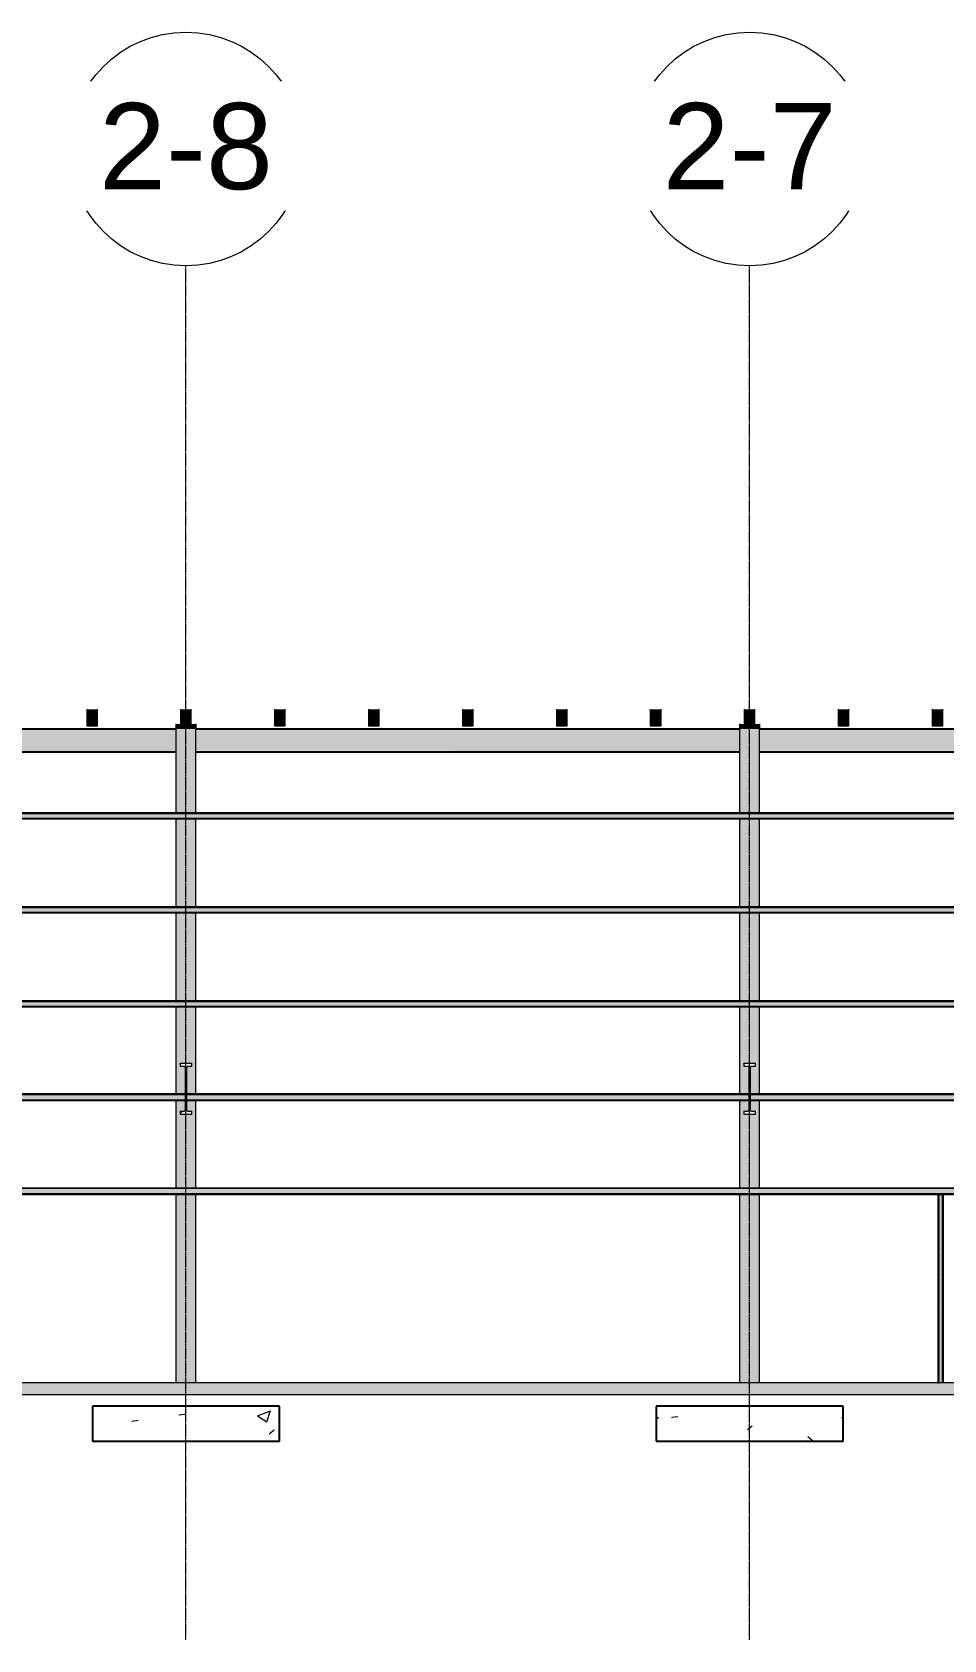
# Model space of a CAD drawing. Header units: inches. Extents: x 21954 to 47768, y -132 to 769.
# Drawn here: x 24165 to 24633, y -132 to 694 of the extents above; entities that cross this region are included whole.
import ezdxf

# ---------------------------------------------------------------- set-up
doc = ezdxf.new("R2010")
doc.units = ezdxf.units.IN
doc.header["$MEASUREMENT"] = 0
doc.linetypes.add('Grid Line 1_2_', pattern=[0.875, 0.5, -0.125, 0.125, -0.125])
doc.linetypes.add('Hidden 1_8_', pattern=[0.1875, 0.125, -0.0625])
for name, color, linetype, lineweight in [('C-BLDG-PADS', 91, 'Continuous', 9), ('S-BEAM', 12, 'Continuous', 9), ('S-COLS', 52, 'Continuous', 9), ('S-FNDN', 32, 'Continuous', 9), ('S-GRID', 1, 'Continuous', 9), ('S-GRID-IDEN', 1, 'Continuous', 9)]:
    doc.layers.add(name, color=color, linetype=linetype, lineweight=lineweight)
doc.styles.add('Arial', font='arial.ttf', dxfattribs={"height": 44.258982})
pattern_1 = [(50, (25858.65, 92.95), (68.8574, -6.024), [7.2, -79.2]), (355, (25858.65, 92.95), (-13.3201, 72.2107), [5.76, -63.36]), (100.451, (25864.39, 92.446), (55.5375, 66.1862), [6.119, -67.31]), (46.184, (25858.65, 112.15), (102.455, -15.8907), [10.8, -118.8]), (96.636, (25867.19, 110.82), (89.7274, 93.5155), [9.179, -100.964]), (351.184, (25858.65, 112.15), (89.7283, 93.515), [8.64, -95.04]), (21, (25868.25, 107.35), (57.3035, -38.6515), [7.2, -79.2]), (326, (25868.25, 107.35), (23.3584, 69.6146), [5.76, -63.36]), (71.451, (25873.025, 104.13), (80.6619, 30.9626), [6.119, -67.31]), (37.5, (25858.65, 92.948), (1.16763, 31.95777), [3.168, -59.424, 3.168, -61.152, -63.6]), (37.5, (25858.65, 92.948), (1.16763, 31.95777), [-126.912, 3.168, -60.432]), (7.5, (25858.65, 92.948), (25.2549, 37.86335), [3.168, -33.504, 3.168, -57.984, -24.24]), (7.5, (25858.65, 92.948), (25.2549, 37.86335), [-97.824, 3.168, -21.072]), (327.5, (25837.242, 92.948), (51.24736, -2.1653), [3.168, -20.832, 3.168, -71.712, -99.36]), (327.5, (25837.242, 92.948), (51.24736, -2.1653), [-98.88, 3.168, -96.192]), (317.5, (25827.64, 92.95), (55.98627, 9.61), [3.168, -28.032, 3.168, -46.56, -70.56]), (317.5, (25827.64, 92.95), (55.98627, 9.61), [-80.928, 3.168, -67.392])]
pattern_2 = [(45, (25858.65, 92.948), (-23.7588, 23.7588), []), (45, (25858.65, 128.948), (-23.7588, 23.7588), [])]

# ---------------------------------------------------------------- blocks, each defined once
blk = doc.blocks.new('Struct_Sports Complex_2015_rvt-1-Structural - Elevation - South - Fieldhouse')
at = {"layer": 'S-FNDN'}
h = blk.add_hatch(dxfattribs=at)
h.set_pattern_fill('FP_2', color=256, style=0, pattern_type=2)
h.set_pattern_definition(pattern_1)
h.paths.add_polyline_path([(24291.89, -30), (24291.89, -12), (24195.89, -12), (24195.89, -30)], flags=0)
h = blk.add_hatch(dxfattribs=at)
h.set_pattern_fill('FP_2', color=256, style=0, pattern_type=2)
h.set_pattern_definition(pattern_1)
h.paths.add_polyline_path([(24581.39, -30), (24581.39, -12), (24485.39, -12), (24485.39, -30)], flags=0)
at = {"layer": 'S-FNDN', "color": 7, "lineweight": 25}
for p, q in [((24291.89, -12), (24195.89, -12)), ((24195.89, -12), (24195.89, -30)), ((24291.89, -30), (24291.89, -12)), ((24581.39, -12), (24485.39, -12)), ((24485.39, -12), (24485.39, -30)), ((24581.39, -30), (24581.39, -12)), ((24195.89, -30), (24291.89, -30)), ((24485.39, -30), (24581.39, -30))]:
    blk.add_line(p, q, dxfattribs=at)
blk = doc.blocks.new('W-Wide Flange - 8_ WIDE-V4-Structural - Elevation - South - Fieldhouse')
at = {"layer": 'S-BEAM'}
for points in [[(24246.89, 164.09), (24246.89, 164.26), (24240.89, 164.26), (24240.89, 164.09)], [(24242.63, 139.43), (24242.63, 139.62), (24240.89, 139.62), (24240.89, 139.43), (24241.01, 139.43)], [(24242.82, 139.45), (24242.82, 139.65), (24242.64, 139.62), (24242.75, 139.52)], [(24244.96, 139.45), (24245.14, 139.62), (24244.93, 139.65), (24244.95, 139.52)], [(24245.16, 139.43), (24246.89, 139.45), (24246.89, 139.62), (24245.16, 139.62), (24245.16, 139.45)]]:
    blk.add_hatch(color=256, dxfattribs=at).paths.add_polyline_path(points, flags=0)
h = blk.add_hatch(dxfattribs=at)
h.set_pattern_fill('FP_1', color=256, style=0, pattern_type=2)
h.set_pattern_definition(pattern_2)
h.paths.add_polyline_path([(24240.89, 138.07), (24246.89, 138.07), (24246.89, 139.43), (24244.77, 139.52), (24244.46, 139.76), (24244.29, 140.12), (24244.27, 140.32), (24244.35, 162.22), (24244.6, 162.53), (24244.96, 162.71), (24245.16, 162.73), (24246.89, 162.73), (24246.89, 164.09), (24240.89, 164.09), (24240.89, 162.73), (24243.01, 162.64), (24243.32, 162.39), (24243.49, 162.04), (24243.52, 161.84), (24243.43, 139.93), (24243.18, 139.62), (24242.82, 139.45), (24242.63, 139.43), (24240.89, 139.43)], flags=0)
for p, q in [((24240.89, 164.26), (24246.89, 164.26)), ((24240.89, 164.09), (24240.89, 164.26)), ((24246.89, 164.09), (24246.89, 164.26)), ((24240.89, 139.64), (24240.89, 139.43)), ((24246.89, 139.43), (24246.89, 139.64))]:
    blk.add_line(p, q, dxfattribs=at)
at = {"layer": 'S-BEAM', "lineweight": 15}
for p, q in [((24246.89, 164.09), (24240.89, 164.09)), ((24240.89, 164.09), (24240.89, 162.73)), ((24240.89, 162.73), (24242.63, 162.73)), ((24243.52, 161.84), (24243.52, 140.32)), ((24244.27, 140.32), (24244.27, 161.84)), ((24245.16, 162.73), (24246.89, 162.73)), ((24246.89, 162.73), (24246.89, 164.09)), ((24242.63, 139.43), (24240.89, 139.43)), ((24240.89, 139.43), (24240.89, 138.07)), ((24240.89, 138.07), (24246.89, 138.07)), ((24246.89, 139.43), (24245.16, 139.43)), ((24246.89, 138.07), (24246.89, 139.43))]:
    blk.add_line(p, q, dxfattribs=at)
at = {"layer": 'S-BEAM', "lineweight": 15, "flags": 128}
for points in [[(24242.63, 162.73), (24242.82, 162.71), (24243.01, 162.64), (24243.18, 162.53), (24243.32, 162.39), (24243.43, 162.22), (24243.49, 162.04), (24243.52, 161.84)], [(24244.27, 161.84), (24244.29, 162.04), (24244.35, 162.22), (24244.46, 162.39), (24244.6, 162.53), (24244.77, 162.64), (24244.96, 162.71), (24245.16, 162.73)], [(24243.52, 140.32), (24243.49, 140.12), (24243.43, 139.93), (24243.32, 139.76), (24243.18, 139.62), (24243.01, 139.52), (24242.82, 139.45), (24242.63, 139.43)], [(24245.16, 139.43), (24244.96, 139.45), (24244.77, 139.52), (24244.6, 139.62), (24244.46, 139.76), (24244.35, 139.93), (24244.29, 140.12), (24244.27, 140.32)]]:
    blk.add_lwpolyline(points, dxfattribs=at)
blk = doc.blocks.new('W-Wide Flange - 8_ WIDE-V5-Structural - Elevation - South - Fieldhouse')
at = {"layer": 'S-BEAM'}
for points in [[(24536.39, 164.09), (24536.39, 164.26), (24530.39, 164.26), (24530.39, 164.09), (24532.31, 164.09)], [(24532.13, 139.43), (24532.13, 139.62), (24530.39, 139.62), (24530.39, 139.43), (24530.51, 139.43)], [(24532.32, 139.45), (24532.31, 139.64), (24532.14, 139.62), (24532.31, 139.47)], [(24534.46, 139.45), (24534.64, 139.62), (24534.43, 139.65), (24534.45, 139.52)], [(24534.66, 139.43), (24536.39, 139.45), (24536.39, 139.62), (24534.66, 139.62), (24534.66, 139.45)]]:
    blk.add_hatch(color=256, dxfattribs=at).paths.add_polyline_path(points, flags=0)
h = blk.add_hatch(dxfattribs=at)
h.set_pattern_fill('FP_1', color=256, style=0, pattern_type=2)
h.set_pattern_definition(pattern_2)
h.paths.add_polyline_path([(24532.31, 138.07), (24536.39, 138.07), (24536.39, 139.43), (24534.27, 139.52), (24533.96, 139.76), (24533.79, 140.12), (24533.77, 140.32), (24533.85, 162.22), (24534.1, 162.53), (24534.46, 162.71), (24534.66, 162.73), (24536.39, 162.73), (24536.39, 164.09), (24530.39, 164.09), (24530.39, 162.73), (24532.51, 162.64), (24532.82, 162.39), (24532.99, 162.04), (24533.02, 161.84), (24532.93, 139.93), (24532.68, 139.62), (24532.31, 139.45), (24532.13, 139.43), (24530.39, 139.43), (24530.39, 138.07)], flags=0)
for p, q in [((24530.39, 164.26), (24536.39, 164.26)), ((24530.39, 164.09), (24530.39, 164.26)), ((24536.39, 164.09), (24536.39, 164.26)), ((24530.39, 139.64), (24530.39, 139.43)), ((24536.39, 139.43), (24536.39, 139.64))]:
    blk.add_line(p, q, dxfattribs=at)
at = {"layer": 'S-BEAM', "lineweight": 15}
for p, q in [((24536.39, 164.09), (24530.39, 164.09)), ((24530.39, 164.09), (24530.39, 162.73)), ((24530.39, 162.73), (24532.13, 162.73)), ((24533.02, 161.84), (24533.02, 140.32)), ((24533.77, 140.32), (24533.77, 161.84)), ((24534.66, 162.73), (24536.39, 162.73)), ((24536.39, 162.73), (24536.39, 164.09)), ((24532.13, 139.43), (24530.39, 139.43)), ((24530.39, 139.43), (24530.39, 138.07)), ((24530.39, 138.07), (24536.39, 138.07)), ((24536.39, 139.43), (24534.66, 139.43)), ((24536.39, 138.07), (24536.39, 139.43))]:
    blk.add_line(p, q, dxfattribs=at)
at = {"layer": 'S-BEAM', "lineweight": 15, "flags": 128}
for points in [[(24532.13, 162.73), (24532.32, 162.71), (24532.51, 162.64), (24532.68, 162.53), (24532.82, 162.39), (24532.93, 162.22), (24532.99, 162.04), (24533.02, 161.84)], [(24533.77, 161.84), (24533.79, 162.04), (24533.85, 162.22), (24533.96, 162.39), (24534.1, 162.53), (24534.27, 162.64), (24534.46, 162.71), (24534.66, 162.73)], [(24533.02, 140.32), (24532.99, 140.12), (24532.93, 139.93), (24532.82, 139.76), (24532.68, 139.62), (24532.51, 139.52), (24532.32, 139.45), (24532.13, 139.43)], [(24534.66, 139.43), (24534.46, 139.45), (24534.27, 139.52), (24534.1, 139.62), (24533.96, 139.76), (24533.85, 139.93), (24533.79, 140.12), (24533.77, 140.32)]]:
    blk.add_lwpolyline(points, dxfattribs=at)
blk = doc.blocks.new('Girt_C - 10_D-1180340-Structural - Elevation - South - Fieldhouse')
at = {"layer": 'S-BEAM'}
for points in [[(25738.63, 97.05), (25738.63, 99.87), (22781.39, 99.87), (22781.39, 97.05), (25672.81, 97.05)], [(25672.81, 96.6), (25738.63, 96.6), (25738.63, 97.05), (22781.39, 97.05), (22781.39, 96.6), (22797.5, 96.6), (22795.88, 96.88), (22795.88, 97), (22798.64, 97), (22798.64, 96.6), (24630.02, 96.6), (24630.02, 97), (24632.85, 96.96), (24632.58, 96.79), (24631.15, 96.6), (24844.5, 96.6), (24842.88, 96.88), (24842.88, 97), (24845.64, 97), (24845.64, 96.6), (24919.52, 96.6), (24919.52, 97), (24922.35, 96.96), (24922.08, 96.79), (24920.65, 96.6), (25159.77, 96.6), (25159.77, 97), (25162.6, 96.96), (25162.33, 96.79), (25160.9, 96.6), (25482.13, 96.6), (25480.5, 96.88), (25480.5, 97), (25483.27, 97), (25483.27, 96.6), (25561.77, 96.6), (25561.77, 97), (25564.6, 96.96), (25564.33, 96.79), (25562.9, 96.6), (25564.42, 96.6)]]:
    blk.add_hatch(color=256, dxfattribs=at).paths.add_polyline_path(points, flags=0)
at = {"layer": 'S-BEAM', "lineweight": 15}
for p, q in [((25738.63, 100.05), (22781.39, 100.05)), ((22781.39, 99.95), (25738.63, 99.95))]:
    blk.add_line(p, q, dxfattribs=at)
at = {"layer": 'S-BEAM'}
for p, q in [((25738.63, 99.87), (22781.39, 99.87)), ((25738.63, 97.05), (22781.39, 97.05)), ((24630.02, 96.6), (22798.64, 96.6)), ((24630.02, 96.52), (22798.64, 96.52)), ((24844.5, 96.6), (24631.15, 96.6)), ((24844.06, 96.52), (24631.59, 96.52))]:
    blk.add_line(p, q, dxfattribs=at)
blk = doc.blocks.new('W-Wide Flange - W12X19-1114859-Structural - Elevation - South - Fieldhouse')
at = {"layer": 'S-BEAM'}
h = blk.add_hatch(color=256, dxfattribs=at)
h.paths.add_polyline_path([(24538.39, 335.8), (24817.89, 335.8), (24817.89, 336.15), (24538.39, 336.13)], flags=0)
h.paths.add_polyline_path([(22799.89, 335.8), (23080.89, 335.8), (23080.89, 336.15), (22799.89, 336.15)], flags=0)
h.paths.add_polyline_path([(26261.39, 335.8), (26261.39, 336.15), (25985.89, 336.13), (25985.89, 335.8), (26260.34, 335.8)], flags=0)
h.paths.add_polyline_path([(24290.38, 335.8), (24528.39, 335.8), (24528.39, 336.15), (24248.89, 336.13), (24248.89, 335.8)], flags=0)
h.paths.add_polyline_path([(25975.89, 335.8), (25975.89, 336.15), (25696.39, 336.13), (25696.39, 335.8), (25949.29, 335.8)], flags=0)
h.paths.add_polyline_path([(23090.89, 335.8), (23370.39, 335.8), (23370.39, 336.15), (23090.89, 336.13)], flags=0)
h.paths.add_polyline_path([(24238.89, 335.8), (24238.89, 336.15), (23959.39, 336.13), (23959.39, 335.8), (24152.14, 335.8)], flags=0)
h.paths.add_polyline_path([(25686.39, 335.8), (25686.39, 336.15), (25406.89, 336.13), (25406.89, 335.8), (25672.81, 335.8)], flags=0)
h.paths.add_polyline_path([(23380.39, 335.8), (23659.89, 335.8), (23659.89, 336.15), (23380.39, 336.13)], flags=0)
h.paths.add_polyline_path([(25396.89, 335.8), (25396.89, 336.15), (25117.39, 336.13), (25117.39, 335.8), (25396.32, 335.8)], flags=0)
h.paths.add_polyline_path([(23669.89, 335.8), (23949.39, 335.8), (23949.39, 336.15), (23669.89, 336.13)], flags=0)
h.paths.add_polyline_path([(24827.89, 335.8), (25107.39, 335.8), (25107.39, 336.15), (24827.89, 336.13)], flags=0)
h = blk.add_hatch(color=256, dxfattribs=at)
h.paths.add_polyline_path([(22799.89, 335.28), (23080.89, 335.28), (23080.89, 335.8), (22799.89, 335.73), (22799.89, 335.41)], flags=0)
h.paths.add_polyline_path([(24538.39, 335.28), (24817.89, 335.33), (24817.89, 335.8), (24538.39, 335.73), (24538.39, 335.34)], flags=0)
h.paths.add_polyline_path([(24528.39, 335.28), (24528.39, 335.8), (24248.89, 335.7), (24248.89, 335.28), (24428.62, 335.28)], flags=0)
h.paths.add_polyline_path([(25696.39, 335.28), (25975.89, 335.29), (25975.89, 335.8), (25696.39, 335.73), (25696.39, 335.3)], flags=0)
h.paths.add_polyline_path([(26260.34, 335.28), (26261.39, 335.28), (26261.39, 335.8), (25985.89, 335.73), (25985.89, 335.28), (26225.78, 335.28)], flags=0)
h.paths.add_polyline_path([(23090.89, 335.28), (23370.39, 335.28), (23370.39, 335.8), (23090.89, 335.72), (23090.89, 335.4)], flags=0)
h.paths.add_polyline_path([(25686.39, 335.28), (25686.39, 335.8), (25406.89, 335.73), (25406.89, 335.28), (25672.81, 335.28)], flags=0)
h.paths.add_polyline_path([(24827.89, 335.28), (25107.39, 335.32), (25107.39, 335.8), (24827.89, 335.73), (24827.89, 335.33)], flags=0)
h.paths.add_polyline_path([(24238.89, 335.28), (24238.89, 335.8), (23959.39, 335.7), (23959.39, 335.28), (24152.14, 335.28)], flags=0)
h.paths.add_polyline_path([(25117.39, 335.28), (25396.89, 335.31), (25396.89, 335.8), (25117.39, 335.73), (25117.39, 335.32)], flags=0)
h.paths.add_polyline_path([(23460.93, 335.28), (23659.89, 335.38), (23659.89, 335.8), (23380.39, 335.72), (23380.39, 335.28)], flags=0)
h.paths.add_polyline_path([(23949.39, 335.28), (23949.39, 335.8), (23669.89, 335.71), (23669.89, 335.28), (23875.65, 335.28)], flags=0)
h = blk.add_hatch(color=256, dxfattribs=at)
h.paths.add_polyline_path([(26261.39, 324.83), (26261.39, 335.28), (25985.89, 335.28), (25985.89, 324.83), (26260.34, 324.83)], flags=0)
h.paths.add_polyline_path([(22804.27, 324.83), (23080.89, 324.83), (23080.89, 335.28), (22799.89, 335.28), (22799.89, 324.83)], flags=0)
h.paths.add_polyline_path([(25975.89, 324.83), (25975.89, 335.28), (25696.39, 335.28), (25696.39, 324.83), (25949.29, 324.83)], flags=0)
h.paths.add_polyline_path([(23090.89, 324.83), (23370.39, 324.83), (23370.39, 335.28), (23090.89, 335.28)], flags=0)
h.paths.add_polyline_path([(25686.39, 324.83), (25686.39, 335.28), (25406.89, 335.28), (25406.89, 324.83), (25672.81, 324.83)], flags=0)
h.paths.add_polyline_path([(23380.39, 324.83), (23659.89, 324.83), (23659.89, 335.28), (23380.39, 335.28)], flags=0)
h.paths.add_polyline_path([(25396.89, 324.83), (25396.89, 335.28), (25117.39, 335.28), (25117.39, 324.83), (25396.32, 324.83)], flags=0)
h.paths.add_polyline_path([(23669.89, 324.83), (23949.39, 324.83), (23949.39, 335.28), (23669.89, 335.28)], flags=0)
h.paths.add_polyline_path([(23959.39, 324.83), (24238.89, 324.83), (24238.89, 335.28), (23959.39, 335.28)], flags=0)
h.paths.add_polyline_path([(25107.39, 324.83), (25107.39, 335.28), (24827.89, 335.28), (24827.89, 324.83), (24981.59, 324.83)], flags=0)
h.paths.add_polyline_path([(24248.89, 324.83), (24528.39, 324.83), (24528.39, 335.28), (24248.89, 335.28)], flags=0)
h.paths.add_polyline_path([(24817.89, 324.83), (24817.89, 335.28), (24538.39, 335.28), (24538.39, 324.83), (24705.11, 324.83)], flags=0)
h = blk.add_hatch(color=256, dxfattribs=at)
h.paths.add_polyline_path([(24290.38, 324.3), (24528.39, 324.37), (24528.39, 324.83), (24248.89, 324.77), (24248.89, 324.3)], flags=0)
h.paths.add_polyline_path([(26260.34, 324.3), (26261.39, 324.37), (26261.39, 324.83), (25985.89, 324.83), (25985.89, 324.3), (26225.78, 324.3)], flags=0)
h.paths.add_polyline_path([(24238.89, 324.3), (24238.89, 324.83), (23959.39, 324.78), (23959.39, 324.3), (24152.14, 324.3)], flags=0)
h.paths.add_polyline_path([(24538.39, 324.3), (24817.89, 324.41), (24817.89, 324.83), (24538.39, 324.76), (24538.39, 324.31)], flags=0)
h.paths.add_polyline_path([(22799.89, 324.3), (23080.89, 324.37), (23080.89, 324.83), (22799.89, 324.83), (22799.89, 324.32)], flags=0)
h.paths.add_polyline_path([(25975.89, 324.3), (25975.89, 324.83), (25696.39, 324.83), (25696.39, 324.3), (25949.29, 324.3)], flags=0)
h.paths.add_polyline_path([(23949.39, 324.3), (23949.39, 324.83), (23669.89, 324.79), (23669.89, 324.3), (23875.65, 324.3)], flags=0)
h.paths.add_polyline_path([(24827.89, 324.3), (25107.39, 324.4), (25107.39, 324.83), (24827.89, 324.75), (24827.89, 324.31)], flags=0)
h.paths.add_polyline_path([(23659.89, 324.3), (23659.89, 324.83), (23380.39, 324.8), (23380.39, 324.3), (23599.17, 324.3)], flags=0)
h.paths.add_polyline_path([(25117.39, 324.3), (25396.89, 324.39), (25396.89, 324.83), (25117.39, 324.74), (25117.39, 324.31)], flags=0)
h.paths.add_polyline_path([(23184.44, 324.3), (23370.39, 324.37), (23370.39, 324.83), (23090.89, 324.81), (23090.89, 324.3)], flags=0)
h.paths.add_polyline_path([(25406.89, 324.3), (25686.39, 324.39), (25686.39, 324.83), (25406.89, 324.72), (25406.89, 324.31)], flags=0)
h = blk.add_hatch(color=256, dxfattribs=at)
h.paths.add_polyline_path([(26261.39, 323.95), (26261.39, 324.3), (25985.89, 324.3), (25985.89, 323.95), (26260.34, 323.95)], flags=0)
h.paths.add_polyline_path([(22799.89, 323.95), (23080.89, 323.95), (23080.89, 324.3), (22799.89, 324.3)], flags=0)
h.paths.add_polyline_path([(25975.89, 323.95), (25975.89, 324.3), (25696.39, 324.3), (25696.39, 323.95), (25949.29, 323.95)], flags=0)
h.paths.add_polyline_path([(23090.89, 323.95), (23370.39, 323.95), (23370.39, 324.3), (23090.89, 324.3)], flags=0)
h.paths.add_polyline_path([(25686.39, 323.95), (25686.39, 324.3), (25406.89, 324.3), (25406.89, 323.95), (25672.81, 323.95)], flags=0)
h.paths.add_polyline_path([(23380.39, 323.95), (23659.89, 323.95), (23659.89, 324.3), (23380.39, 324.3)], flags=0)
h.paths.add_polyline_path([(25396.89, 323.95), (25396.89, 324.3), (25117.39, 324.3), (25117.39, 323.95), (25396.32, 323.95)], flags=0)
h.paths.add_polyline_path([(23669.89, 323.95), (23949.39, 323.95), (23949.39, 324.3), (23669.89, 324.3)], flags=0)
h.paths.add_polyline_path([(25107.39, 323.95), (25107.39, 324.3), (24827.89, 324.3), (24827.89, 323.95), (24981.59, 323.95)], flags=0)
h.paths.add_polyline_path([(23959.39, 323.95), (24238.89, 323.95), (24238.89, 324.3), (23959.39, 324.3)], flags=0)
h.paths.add_polyline_path([(24817.89, 323.95), (24817.89, 324.3), (24538.39, 324.3), (24538.39, 323.95), (24705.11, 323.95)], flags=0)
h.paths.add_polyline_path([(24248.89, 323.95), (24528.39, 323.95), (24528.39, 324.3), (24248.89, 324.3)], flags=0)
for p, q in [((23959.39, 336.15), (24238.89, 336.15)), ((23959.39, 335.8), (24238.89, 335.8)), ((24248.89, 336.15), (24528.39, 336.15)), ((24248.89, 335.8), (24528.39, 335.8)), ((24538.39, 336.15), (24817.89, 336.15)), ((24538.39, 335.8), (24817.89, 335.8)), ((23959.39, 324.3), (24238.89, 324.3)), ((23959.39, 323.95), (24238.89, 323.95)), ((24248.89, 324.3), (24528.39, 324.3)), ((24248.89, 323.95), (24528.39, 323.95)), ((24538.39, 324.3), (24817.89, 324.3)), ((24538.39, 323.95), (24817.89, 323.95))]:
    blk.add_line(p, q, dxfattribs=at)
blk = doc.blocks.new('columns and girder2 - one-V17-Structural - Elevation - South - Fieldhouse')
at = {"layer": 'S-BEAM'}
h = blk.add_hatch(color=256, dxfattribs=at)
h.paths.add_polyline_path([(24538.39, 337.64), (24538.39, 338.44), (24536.14, 338.44), (24536.14, 337.64)], flags=0)
h.paths.add_polyline_path([(24530.64, 337.64), (24530.64, 338.44), (24528.39, 338.44), (24528.39, 337.64)], flags=0)
blk.add_hatch(color=256, dxfattribs=at).paths.add_polyline_path([(24538.39, 336.13), (24538.39, 337.64), (24536.14, 337.64), (24536.14, 337.44), (24530.64, 337.44), (24530.64, 337.64), (24528.39, 337.64), (24528.39, 336.13), (24536.14, 336.13)], flags=0)
h = blk.add_hatch(color=256, dxfattribs=at)
h.paths.add_polyline_path([(24538.39, 0), (24538.39, 96.52), (24528.39, 96.52), (24528.39, 0)], flags=0)
h.paths.add_polyline_path([(24528.39, 100.05), (24538.39, 100.05), (24538.39, 144.95), (24533.77, 144.95), (24533.85, 139.93), (24534.1, 139.62), (24534.46, 139.45), (24534.66, 139.52), (24534.66, 139.62), (24536.39, 139.62), (24536.39, 138.07), (24530.39, 138.07), (24530.39, 139.62), (24532.13, 139.62), (24532.13, 139.43), (24532.51, 139.52), (24532.87, 139.84), (24532.99, 140.12), (24533.02, 140.32), (24532.99, 144.95), (24528.39, 144.95), (24528.39, 132.71)], flags=0)
h.paths.add_polyline_path([(24532.32, 139.45), (24532.14, 139.62), (24532.35, 139.6), (24532.33, 139.52)], flags=0)
h.paths.add_polyline_path([(24534.46, 139.45), (24534.46, 139.65), (24534.63, 139.62), (24534.53, 139.52)], flags=0)
h.paths.add_polyline_path([(24528.39, 148.48), (24533.02, 148.48), (24532.93, 162.22), (24532.68, 162.53), (24532.31, 162.71), (24532.13, 162.73), (24530.39, 162.73), (24530.39, 164.26), (24536.39, 164.26), (24536.39, 162.73), (24534.27, 162.64), (24533.96, 162.39), (24533.79, 162.04), (24533.77, 161.84), (24533.77, 148.48), (24538.39, 148.48), (24538.39, 193.2), (24528.39, 193.2), (24528.39, 162.71)], flags=0)
h.paths.add_polyline_path([(24538.39, 196.23), (24538.39, 241.45), (24528.39, 241.45), (24528.39, 196.23)], flags=0)
h.paths.add_polyline_path([(24538.39, 244.48), (24538.39, 289.7), (24528.39, 289.7), (24528.39, 244.48)], flags=0)
h.paths.add_polyline_path([(24538.39, 292.73), (24538.39, 336.13), (24528.39, 336.13), (24528.39, 292.73)], flags=0)
for p, q in [((24528.39, 337.64), (24528.39, 338.44)), ((24528.39, 336.13), (24528.39, 337.64)), ((24530.64, 337.64), (24528.39, 337.64)), ((24528.39, 292.73), (24528.39, 336.13)), ((24538.39, 336.13), (24528.39, 336.13)), ((24538.39, 336.13), (24528.39, 336.13)), ((24538.39, 337.64), (24536.14, 337.64)), ((24538.39, 338.44), (24538.39, 337.64)), ((24538.39, 337.64), (24538.39, 336.13)), ((24538.39, 292.73), (24538.39, 336.13)), ((24528.39, 244.48), (24528.39, 289.7)), ((24538.39, 244.48), (24538.39, 289.7)), ((24528.39, 196.23), (24528.39, 241.45)), ((24538.39, 196.23), (24538.39, 241.45)), ((24528.39, 148.48), (24528.39, 193.2)), ((24538.39, 148.48), (24538.39, 193.2)), ((24528.39, 100.05), (24528.39, 144.95)), ((24538.39, 100.05), (24538.39, 144.95)), ((24528.39, 0), (24528.39, 96.52)), ((24538.39, 0), (24538.39, 96.52))]:
    blk.add_line(p, q, dxfattribs=at)
blk = doc.blocks.new('Girt_Z - 10_D-1179800-Structural - Elevation - South - Fieldhouse')
at = {"layer": 'S-BEAM'}
h = blk.add_hatch(color=256, dxfattribs=at)
h.paths.add_polyline_path([(24428.62, 195.7), (26271.39, 195.75), (26271.86, 196.15), (22790.92, 196.15), (22791.39, 195.7), (24290.38, 195.7)], flags=0)
h.paths.add_polyline_path([(22790.75, 195.7), (22791.22, 195.75), (22790.75, 196.15), (22781.39, 196.15), (22781.39, 195.7)], flags=0)
h.paths.add_polyline_path([(26271.96, 195.7), (26272.89, 195.7), (26272.89, 196.15), (26271.96, 196.09), (26271.5, 195.7)], flags=0)
h = blk.add_hatch(color=256, dxfattribs=at)
h.paths.add_polyline_path([(26271.5, 193.38), (26272.89, 193.38), (26272.89, 195.7), (26271.5, 195.7), (26271.5, 193.38)], flags=0)
h.paths.add_polyline_path([(22781.39, 193.38), (26271.39, 193.38), (26271.39, 195.7), (22791.39, 195.7), (22791.28, 195.7), (22781.39, 195.7)], flags=0)
for p, q in [((26272.89, 196.23), (22781.39, 196.23)), ((26272.89, 193.38), (22781.39, 193.38)), ((26271.86, 196.15), (22790.92, 196.15)), ((26271.39, 195.7), (22791.39, 195.7))]:
    blk.add_line(p, q, dxfattribs=at)
at = {"layer": 'S-BEAM', "lineweight": 15}
for p, q in [((26272.89, 193.3), (22781.39, 193.3)), ((22781.39, 193.2), (26272.89, 193.2))]:
    blk.add_line(p, q, dxfattribs=at)
blk = doc.blocks.new('Girt_Z - 10_D-V21-Structural - Elevation - South - Fieldhouse')
at = {"layer": 'S-BEAM'}
h = blk.add_hatch(color=256, dxfattribs=at)
h.paths.add_polyline_path([(24428.62, 243.95), (26271.39, 244), (26271.86, 244.4), (22790.92, 244.4), (22791.39, 243.95), (24290.38, 243.95)], flags=0)
h.paths.add_polyline_path([(22781.39, 243.95), (22791.22, 244), (22790.75, 244.4), (22781.39, 244.4)], flags=0)
h.paths.add_polyline_path([(26271.96, 243.95), (26272.89, 243.95), (26272.89, 244.4), (26271.96, 244.34), (26271.5, 243.95)], flags=0)
h = blk.add_hatch(color=256, dxfattribs=at)
h.paths.add_polyline_path([(26271.5, 241.63), (26272.89, 241.63), (26272.89, 243.95), (26271.5, 243.95), (26271.5, 241.63)], flags=0)
h.paths.add_polyline_path([(22791.28, 241.63), (22791.28, 243.95), (22781.39, 243.95), (22781.39, 241.63), (22790.82, 241.63)], flags=0)
h.paths.add_polyline_path([(24428.62, 241.63), (26271.39, 241.63), (26271.39, 243.95), (22791.39, 243.95), (22791.39, 241.63), (24290.38, 241.63)], flags=0)
for p, q in [((26272.89, 244.48), (22781.39, 244.48)), ((26272.89, 241.63), (22781.39, 241.63)), ((26271.86, 244.4), (22790.92, 244.4)), ((26271.39, 243.95), (22791.39, 243.95))]:
    blk.add_line(p, q, dxfattribs=at)
at = {"layer": 'S-BEAM', "lineweight": 15}
for p, q in [((26272.89, 241.55), (22781.39, 241.55)), ((22781.39, 241.45), (26272.89, 241.45))]:
    blk.add_line(p, q, dxfattribs=at)
blk = doc.blocks.new('Girt_Z - 10_D-1179799-Structural - Elevation - South - Fieldhouse')
at = {"layer": 'S-BEAM'}
for points in [[(26225.78, 292.2), (26270.89, 292.2), (26270.89, 292.65), (22781.39, 292.65), (22781.39, 292.2), (26087.53, 292.2)], [(26225.78, 289.88), (26270.89, 289.88), (26270.89, 292.2), (22781.39, 292.2), (22781.39, 289.88), (26087.53, 289.88)]]:
    blk.add_hatch(color=256, dxfattribs=at).paths.add_polyline_path(points, flags=0)
for p, q in [((26270.89, 292.73), (22781.39, 292.73)), ((26270.89, 292.65), (22781.39, 292.65)), ((26270.89, 292.2), (22781.39, 292.2)), ((26270.89, 289.88), (22781.39, 289.88))]:
    blk.add_line(p, q, dxfattribs=at)
at = {"layer": 'S-BEAM', "lineweight": 15}
for p, q in [((26270.89, 289.8), (22781.39, 289.8)), ((22781.39, 289.7), (26270.89, 289.7))]:
    blk.add_line(p, q, dxfattribs=at)
blk = doc.blocks.new('Girt_C - 10_D-1179802-Structural - Elevation - South - Fieldhouse')
at = {"layer": 'S-BEAM'}
h = blk.add_hatch(color=256, dxfattribs=at)
h.paths.add_polyline_path([(26260.34, 147.95), (26266.39, 147.95), (26266.39, 148.4), (25981.27, 148.4), (25981.27, 147.95), (26225.78, 147.95)], flags=0)
h.paths.add_polyline_path([(22781.5, 147.95), (22791.28, 147.95), (22790.75, 148.4), (22781.96, 148.34)], flags=0)
h.paths.add_polyline_path([(22791.39, 147.95), (22802.02, 147.95), (22802.02, 148.4), (22790.92, 148.4), (22791.39, 148)], flags=0)
h.paths.add_polyline_path([(22802.77, 147.95), (23085.52, 147.95), (23085.52, 148.4), (22802.77, 148.4)], flags=0)
h.paths.add_polyline_path([(25980.52, 147.95), (25980.52, 148.4), (25691.77, 148.4), (25691.77, 147.95), (25949.29, 147.95)], flags=0)
h.paths.add_polyline_path([(25691.02, 147.95), (25691.02, 148.4), (25402.27, 148.4), (25402.27, 147.95), (25672.81, 147.95)], flags=0)
h.paths.add_polyline_path([(23086.27, 147.95), (23375.02, 147.95), (23375.02, 148.4), (23086.27, 148.4)], flags=0)
h.paths.add_polyline_path([(25401.52, 147.95), (25401.52, 148.4), (25112.77, 148.4), (25112.77, 147.95), (25396.32, 147.95)], flags=0)
h.paths.add_polyline_path([(23375.77, 147.95), (23664.52, 147.95), (23664.52, 148.4), (23375.77, 148.4)], flags=0)
h.paths.add_polyline_path([(25112.02, 147.95), (25112.02, 148.4), (24823.27, 148.4), (24823.27, 147.95), (25085.28, 147.95)], flags=0)
h.paths.add_polyline_path([(23665.27, 147.95), (23954.02, 147.95), (23954.02, 148.4), (23665.27, 148.4)], flags=0)
h.paths.add_polyline_path([(24822.52, 147.95), (24822.52, 148.4), (24533.77, 148.4), (24533.77, 147.95), (24808.79, 147.95)], flags=0)
h.paths.add_polyline_path([(23954.77, 147.95), (24243.52, 147.95), (24243.52, 148.4), (23954.77, 148.4)], flags=0)
h.paths.add_polyline_path([(24533.02, 147.95), (24533.02, 148.4), (24244.27, 148.4), (24244.27, 147.95), (24532.31, 147.95)], flags=0)
h.paths.add_polyline_path([(22781.39, 148), (22781.86, 148.4), (22781.39, 148.4)], flags=0)
h = blk.add_hatch(color=256, dxfattribs=at)
h.paths.add_polyline_path([(26260.34, 145.13), (26266.39, 145.13), (26266.39, 147.95), (25981.27, 147.95), (25981.27, 145.13), (26225.78, 145.13)], flags=0)
h.paths.add_polyline_path([(24533.02, 145.13), (24533.02, 147.95), (24244.27, 147.95), (24244.27, 145.13), (24532.31, 145.13)], flags=0)
h.paths.add_polyline_path([(24533.77, 145.13), (24822.52, 145.13), (24822.52, 147.95), (24533.77, 147.95)], flags=0)
h.paths.add_polyline_path([(24823.27, 145.13), (25112.02, 145.13), (25112.02, 147.95), (24823.27, 147.95)], flags=0)
h.paths.add_polyline_path([(25980.52, 145.13), (25980.52, 147.95), (25691.77, 147.95), (25691.77, 145.13), (25949.29, 145.13)], flags=0)
h.paths.add_polyline_path([(25112.77, 145.13), (25401.52, 145.13), (25401.52, 147.95), (25112.77, 147.95)], flags=0)
h.paths.add_polyline_path([(25691.02, 145.13), (25691.02, 147.95), (25402.27, 147.95), (25402.27, 145.13), (25672.81, 145.13)], flags=0)
h.paths.add_polyline_path([(23115.32, 145.13), (23375.02, 145.13), (23375.02, 147.95), (23086.27, 147.95), (23086.27, 145.13)], flags=0)
h.paths.add_polyline_path([(23085.52, 145.13), (23085.52, 147.95), (22802.77, 147.95), (22802.77, 145.13), (23080.76, 145.13)], flags=0)
h.paths.add_polyline_path([(23375.77, 145.13), (23664.52, 145.13), (23664.52, 147.95), (23375.77, 147.95)], flags=0)
h.paths.add_polyline_path([(22791.39, 145.13), (22802.02, 145.13), (22802.02, 147.95), (22791.39, 147.95), (22791.28, 145.13)], flags=0)
h.paths.add_polyline_path([(22791.28, 145.13), (22791.28, 147.95), (22781.5, 147.95), (22781.5, 145.13), (22790.82, 145.13)], flags=0)
h.paths.add_polyline_path([(23665.27, 145.13), (23954.02, 145.13), (23954.02, 147.95), (23665.27, 147.95)], flags=0)
h.paths.add_polyline_path([(23954.77, 145.13), (24243.52, 145.13), (24243.52, 147.95), (23954.77, 147.95)], flags=0)
h = blk.add_hatch(color=256, dxfattribs=at)
h.paths.add_polyline_path([(24533.02, 148.4), (24533.02, 148.48), (24532.31, 148.4)], flags=0)
h.paths.add_polyline_path([(25980.52, 148.4), (25980.52, 148.48), (25949.29, 148.4)], flags=0)
h.paths.add_polyline_path([(25691.02, 148.4), (25691.02, 148.48), (25672.81, 148.4)], flags=0)
h.paths.add_polyline_path([(23085.52, 148.4), (23085.52, 148.48), (23080.76, 148.4)], flags=0)
h.paths.add_polyline_path([(22790.75, 148.4), (22790.75, 148.48), (22786.99, 148.4)], flags=0)
h = blk.add_hatch(color=256, dxfattribs=at)
h.paths.add_polyline_path([(25980.52, 145.05), (25980.52, 145.13), (25949.29, 145.05)], flags=0)
h.paths.add_polyline_path([(24533.02, 145.05), (24533.02, 145.13), (24532.31, 145.05)], flags=0)
h.paths.add_polyline_path([(24243.52, 145.05), (24243.52, 145.13), (24221.26, 145.05)], flags=0)
at = {"layer": 'S-BEAM', "lineweight": 15}
for p, q in [((26266.39, 145.05), (22781.39, 145.05)), ((22781.39, 144.95), (26266.39, 144.95))]:
    blk.add_line(p, q, dxfattribs=at)
at = {"layer": 'S-BEAM'}
for p, q in [((24243.52, 148.48), (23954.77, 148.48)), ((24243.52, 148.4), (23954.77, 148.4)), ((24243.52, 147.95), (23954.77, 147.95)), ((24243.52, 145.13), (23954.77, 145.13)), ((24533.02, 148.48), (24244.27, 148.48)), ((24533.02, 148.4), (24244.27, 148.4)), ((24533.02, 147.95), (24244.27, 147.95)), ((24533.02, 145.13), (24244.27, 145.13)), ((24822.52, 148.48), (24533.77, 148.48)), ((24822.52, 148.4), (24533.77, 148.4)), ((24822.52, 147.95), (24533.77, 147.95)), ((24822.52, 145.13), (24533.77, 145.13))]:
    blk.add_line(p, q, dxfattribs=at)
blk = doc.blocks.new('Dimension Lumber - 5_5 x 7_5 Glulam-1168851-Structural - Elevation - South - Fieldhouse')
at = {"layer": 'S-BEAM'}
for points in [[(26273.14, 344.95), (26273.14, 345.95), (26267.64, 345.95), (26267.64, 344.95)], [(26273.14, 337.44), (26273.14, 344.95), (26267.64, 344.95), (26267.64, 337.44)]]:
    blk.add_hatch(color=256, dxfattribs=at).paths.add_polyline_path(points, flags=0)
for p, q in [((26267.64, 345.95), (26267.64, 344.95)), ((26273.14, 344.95), (26273.14, 345.95))]:
    blk.add_line(p, q, dxfattribs=at)
at = {"layer": 'S-BEAM', "lineweight": 15}
for p, q in [((26273.14, 344.95), (26267.64, 344.95)), ((26267.64, 344.95), (26267.64, 337.44)), ((26273.14, 337.44), (26273.14, 344.95)), ((26267.64, 337.44), (26273.14, 337.44))]:
    blk.add_line(p, q, dxfattribs=at)
blk = doc.blocks.new('C-Channel-Column - C10X25-1159180-Structural - Elevation - South - Fieldhouse')
at = {"layer": 'S-COLS', "linetype": 'Hidden 1_8_'}
blk.add_line((25562.29, 97), (25562.29, 0), dxfattribs=at)
blk = doc.blocks.new('Grid - Grid Head - Circle-14747-Structural - Elevation - South - Fieldhouse')
at = {"layer": 'S-GRID-IDEN'}
blk.add_circle((23085.89, 633.76), 60, dxfattribs=at)

msp = doc.modelspace()

# ---------------------------------------------------------------- hatches: boundary and pattern name
at = {"layer": 'C-BLDG-PADS'}
h = msp.add_hatch(dxfattribs=at)
h.set_pattern_fill('FP_2', color=256, style=0, pattern_type=2)
h.set_pattern_definition(pattern_1)
h.paths.add_polyline_path([(26087.53, -6), (26273.39, -6), (26273.39, 0), (22066.14, 0), (22066.14, -6), (25811.05, -6)], flags=0)
at = {"layer": 'S-COLS'}
h = msp.add_hatch(dxfattribs=at)
h.set_pattern_fill('FP_1', color=256, style=0, pattern_type=2)
h.set_pattern_definition(pattern_2)
h.paths.add_polyline_path([(24630.54, 0), (24630.54, 97), (24630.02, 97), (24630.02, 0)], flags=0)
at = {"layer": 'S-COLS', "lineweight": 5}
msp.add_hatch(color=256, dxfattribs=at).paths.add_polyline_path([(24632.47, 0), (24632.47, 96.52), (24631.15, 96.6), (24632.47, 96.78), (24632.47, 97), (24630.54, 97), (24630.54, 0)], flags=0)
h = msp.add_hatch(color=256, dxfattribs=at)
h.paths.add_polyline_path([(24632.47, 0), (24632.91, 0), (24632.85, 96.52), (24632.47, 96.52), (24632.47, 95.2)], flags=0)
h.paths.add_polyline_path([(24632.47, 96.78), (24632.78, 96.88), (24632.78, 97), (24632.47, 97)], flags=0)

# ---------------------------------------------------------------- linework, layer by layer
at = {"layer": 'C-BLDG-PADS'}
for p, q in [((26273.39, 0), (22066.14, 0)), ((22066.14, -6), (26273.39, -6))]:
    msp.add_line(p, q, dxfattribs=at)
at = {"layer": 'S-COLS', "lineweight": 15}
for p, q in [((24630.54, 97), (24630.02, 97)), ((24630.02, 97), (24630.02, 0)), ((24630.54, 0), (24630.54, 97)), ((24630.02, 0), (24630.54, 0))]:
    msp.add_line(p, q, dxfattribs=at)
at = {"layer": 'S-COLS'}
for p, q in [((24632.47, 97), (24630.54, 97)), ((24632.47, 96.78), (24632.47, 97)), ((24632.85, 97), (24632.47, 97)), ((24632.47, 0), (24632.47, 96.52)), ((24632.91, 0), (24632.91, 97)), ((24632.91, 0), (24632.91, 96.52))]:
    msp.add_line(p, q, dxfattribs=at)
at = {"layer": 'S-GRID', "linetype": 'Grid Line 1_2_'}
for p, q in [((24243.89, -132), (24243.89, 573.76)), ((24243.89, -132), (24243.89, 573.76)), ((24533.39, -132), (24533.39, 573.76)), ((24533.39, -132), (24533.39, 573.76))]:
    msp.add_line(p, q, dxfattribs=at)

# ---------------------------------------------------------------- block references
at = {"lineweight": 5}
msp.add_blockref('Struct_Sports Complex_2015_rvt-1-Structural - Elevation - South - Fieldhouse', (0, 0), dxfattribs=at)
at = {"layer": 'S-BEAM'}
for name, p in [('Dimension Lumber - 5_5 x 7_5 Glulam-1168851-Structural - Elevation - South - Fieldhouse', (-2074.75, 0)), ('Dimension Lumber - 5_5 x 7_5 Glulam-1168851-Structural - Elevation - South - Fieldhouse', (-2026.5, 0)), ('Dimension Lumber - 5_5 x 7_5 Glulam-1168851-Structural - Elevation - South - Fieldhouse', (-1978.25, 0)), ('Dimension Lumber - 5_5 x 7_5 Glulam-1168851-Structural - Elevation - South - Fieldhouse', (-1930, 0)), ('Dimension Lumber - 5_5 x 7_5 Glulam-1168851-Structural - Elevation - South - Fieldhouse', (-1881.75, 0)), ('Dimension Lumber - 5_5 x 7_5 Glulam-1168851-Structural - Elevation - South - Fieldhouse', (-1833.5, 0)), ('Dimension Lumber - 5_5 x 7_5 Glulam-1168851-Structural - Elevation - South - Fieldhouse', (-1785.25, 0)), ('Dimension Lumber - 5_5 x 7_5 Glulam-1168851-Structural - Elevation - South - Fieldhouse', (-1737, 0)), ('Dimension Lumber - 5_5 x 7_5 Glulam-1168851-Structural - Elevation - South - Fieldhouse', (-1688.75, 0)), ('Dimension Lumber - 5_5 x 7_5 Glulam-1168851-Structural - Elevation - South - Fieldhouse', (-1640.5, 0)), ('W-Wide Flange - W12X19-1114859-Structural - Elevation - South - Fieldhouse', (0, 0)), ('columns and girder2 - one-V17-Structural - Elevation - South - Fieldhouse', (-289.5, 0)), ('columns and girder2 - one-V17-Structural - Elevation - South - Fieldhouse', (0, 0)), ('Girt_Z - 10_D-1179799-Structural - Elevation - South - Fieldhouse', (0, 0)), ('Girt_Z - 10_D-V21-Structural - Elevation - South - Fieldhouse', (0, 0)), ('Girt_Z - 10_D-1179800-Structural - Elevation - South - Fieldhouse', (0, 0)), ('W-Wide Flange - 8_ WIDE-V4-Structural - Elevation - South - Fieldhouse', (0, 0)), ('W-Wide Flange - 8_ WIDE-V5-Structural - Elevation - South - Fieldhouse', (0, 0)), ('Girt_C - 10_D-1179802-Structural - Elevation - South - Fieldhouse', (0, 0)), ('Girt_C - 10_D-1180340-Structural - Elevation - South - Fieldhouse', (0, 0))]:
    msp.add_blockref(name, p, dxfattribs=at)
at = {"layer": 'S-COLS', "linetype": 'Hidden 1_8_'}
msp.add_blockref('C-Channel-Column - C10X25-1159180-Structural - Elevation - South - Fieldhouse', (-931.75, 0), dxfattribs=at)
at = {"layer": 'S-GRID-IDEN'}
for p in [(1158, 0), (1447.5, 0)]:
    msp.add_blockref('Grid - Grid Head - Circle-14747-Structural - Elevation - South - Fieldhouse', p, dxfattribs=at)

# ---------------------------------------------------------------- next in the draw order: texts
at = {"layer": 'S-GRID-IDEN', "char_height": 44.259, "width": 106.38, "attachment_point": 2, "line_spacing_factor": 0.938532, "style": 'Arial', "bg_fill": 3, "box_fill_scale": 1.25, "bg_fill_color": 0, "bg_fill_transparency": 0}
for s, insert in [('1-8', (24243.88, 657.36)), ('1-7', (24533.38, 657.36))]:
    msp.add_mtext(s, dxfattribs=dict(at, insert=insert))

# ---------------------------------------------------------------- next in the draw order: block references
at = {"layer": 'S-GRID-IDEN'}
for p in [(1158, 0), (1447.5, 0)]:
    msp.add_blockref('Grid - Grid Head - Circle-14747-Structural - Elevation - South - Fieldhouse', p, dxfattribs=at)

# ---------------------------------------------------------------- next in the draw order: texts
at = {"layer": 'S-GRID-IDEN', "char_height": 44.259, "width": 106.38, "attachment_point": 2, "line_spacing_factor": 0.938532, "style": 'Arial', "bg_fill": 3, "box_fill_scale": 1.25, "bg_fill_color": 0, "bg_fill_transparency": 0}
for s, insert in [('2-8', (24243.88, 657.36)), ('2-7', (24533.38, 657.36))]:
    msp.add_mtext(s, dxfattribs=dict(at, insert=insert))

doc.saveas('drawing.dxf')
